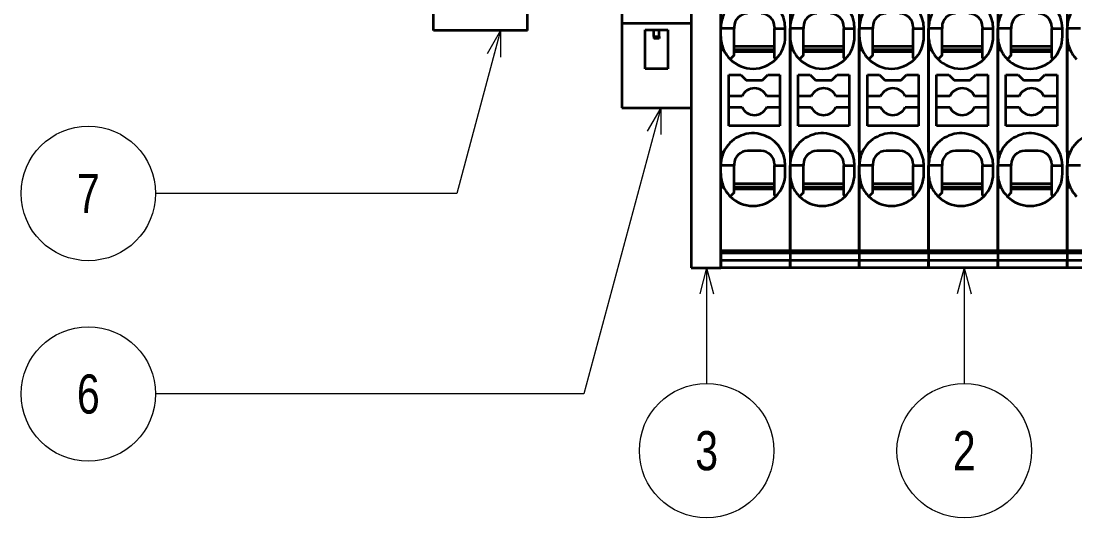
# Model space of a CAD drawing. Header units: millimetres. Extents: x 7 to 587, y 2 to 418.
# Drawn here: x 136.6 to 214.9, y 185 to 221.9 of the extents above; entities that cross this region are included whole.
import ezdxf
from ezdxf.enums import TextEntityAlignment as Align

# ---------------------------------------------------------------- set-up
doc = ezdxf.new("R2010")
doc.units = ezdxf.units.MM
doc.layers.add('GR1_01', color=7, linetype='Continuous')
doc.layers.add('GR1_15', color=7, linetype='Continuous')
doc.styles.add('HG丸ｺﾞｼｯｸM-PRO', font='')
doc.styles.get('HG丸ｺﾞｼｯｸM-PRO').set_extended_font_data('HG丸ｺﾞｼｯｸM-PRO')

# ---------------------------------------------------------------- blocks, each defined once
blk = doc.blocks.new('BLKF062')
at = {"layer": 'GR1_01', "color": 3, "linetype": 'Continuous', "lineweight": 35}
for p, q in [((193.747, 229.951), (193.747, 204.849)), ((188.597, 222.4), (188.597, 221.4)), ((189.597, 221.4), (188.597, 221.4)), ((188.597, 220.8), (188.597, 221.4)), ((189.597, 221.5), (189.597, 221.4)), ((189.597, 220.05), (189.597, 221.4)), ((192.597, 221.5), (192.597, 221.4)), ((192.597, 220.05), (192.597, 221.4)), ((192.597, 221.4), (193.397, 221.4)), ((193.397, 220.8), (193.397, 221.4)), ((188.597, 219.8), (188.597, 220.8)), ((188.597, 219.8), (188.816, 219.8)), ((188.597, 212.2), (188.597, 219.8)), ((189.597, 219.4), (189.3, 219.103)), ((189.597, 219.8), (189.597, 220.05)), ((192.597, 220.05), (189.597, 220.05)), ((189.597, 219.65), (189.597, 219.8)), ((192.597, 219.8), (189.597, 219.8)), ((189.597, 219.4), (189.597, 219.65)), ((192.597, 219.65), (189.597, 219.65)), ((192.597, 219.8), (192.597, 220.05)), ((192.597, 219.65), (192.597, 219.8)), ((192.597, 219.2), (192.597, 219.65)), ((192.694, 219.103), (192.597, 219.2)), ((189.197, 217.95), (190.097, 217.95)), ((189.197, 216.35), (189.197, 217.95)), ((190.097, 217.95), (190.497, 217.55)), ((191.697, 217.55), (192.097, 217.95)), ((192.097, 217.95), (192.997, 217.95)), ((192.997, 217.95), (192.997, 216.35)), ((190.497, 217.55), (191.697, 217.55)), ((189.197, 215.55), (189.197, 216.35)), ((190.181, 216.35), (189.197, 216.35)), ((192.997, 216.35), (192.014, 216.35)), ((192.997, 216.35), (192.997, 215.55)), ((189.197, 214.15), (189.197, 215.55)), ((189.197, 215.55), (190.181, 215.55)), ((192.014, 215.55), (192.997, 215.55)), ((192.997, 215.55), (192.997, 214.15)), ((192.997, 214.15), (189.197, 214.15)), ((188.816, 212.2), (188.597, 212.2)), ((188.597, 212.2), (188.597, 211.2)), ((189.597, 211.2), (188.597, 211.2)), ((188.597, 210.6), (188.597, 211.2)), ((189.597, 211.3), (189.597, 211.2)), ((189.597, 209.85), (189.597, 211.2)), ((192.597, 211.3), (192.597, 211.2)), ((192.597, 209.85), (192.597, 211.2)), ((192.597, 211.2), (193.397, 211.2)), ((193.397, 210.6), (193.397, 211.2)), ((188.597, 209.6), (188.597, 210.6)), ((188.597, 209.6), (188.816, 209.6)), ((188.597, 204.849), (188.597, 209.6)), ((189.597, 209.2), (189.3, 208.903)), ((189.597, 209.6), (189.597, 209.85)), ((192.597, 209.85), (189.597, 209.85)), ((192.597, 209.6), (189.597, 209.6)), ((189.597, 209.45), (189.597, 209.6)), ((192.597, 209.45), (189.597, 209.45)), ((189.597, 209.2), (189.597, 209.45)), ((192.597, 209.6), (192.597, 209.85)), ((192.597, 209.45), (192.597, 209.6)), ((192.597, 209), (192.597, 209.45)), ((192.694, 208.903), (192.597, 209)), ((193.747, 204.849), (188.597, 204.849)), ((188.597, 204.849), (188.597, 204.681)), ((193.747, 204.681), (188.597, 204.681)), ((188.597, 204.681), (188.597, 204.146)), ((193.747, 204.849), (193.747, 204.681)), ((193.747, 204.681), (193.747, 204.146)), ((193.747, 204.146), (188.597, 204.146)), ((188.597, 204.146), (188.597, 203.6)), ((193.747, 203.6), (193.747, 204.146)), ((193.747, 203.6), (188.597, 203.6))]:
    blk.add_line(p, q, dxfattribs=at)
for centre, radius, start, end in [((190.997, 221.4), 2.4, 0, 155.37568), ((190.597, 221.5), 1, 90, 180), ((191.597, 221.5), 1, 0, 90), ((190.997, 221.4), 2.4, 155.37568, 180), ((190.997, 220.8), 2.4, 180, 204.62432), ((190.997, 220.8), 2.4, 315, 0), ((190.997, 220.8), 2.4, 204.62432, 225), ((190.997, 220.8), 2.4, 225, 315), ((191.097, 215.95), 1, 23.57818, 156.42182), ((191.097, 215.95), 1, 203.57818, 336.42182), ((190.997, 211.2), 2.4, 0, 155.37568), ((190.597, 211.3), 1, 90, 180), ((191.597, 211.3), 1, 0, 90), ((190.997, 211.2), 2.4, 155.37568, 180), ((190.997, 210.6), 2.4, 180, 204.62432), ((190.997, 210.6), 2.4, 315, 0), ((190.997, 210.6), 2.4, 204.62432, 225), ((190.997, 210.6), 2.4, 225, 315)]:
    blk.add_arc(centre, radius, start, end, dxfattribs=at)
blk.add_open_spline([(191.597, 212.3), (191.565, 212.3), (191.491, 212.3), (191.375, 212.3), (191.248, 212.3), (191.118, 212.3), (190.984, 212.3), (190.851, 212.3), (190.722, 212.3), (190.638, 212.3), (190.597, 212.3)], degree=3, knots=[0, 0, 0, 0, 0.097145, 0.223255, 0.346586, 0.477449, 0.613456, 0.74891, 0.878338, 1, 1, 1, 1], dxfattribs=at)
blk = doc.blocks.new('BLKF063')
at = {"layer": 'GR1_01', "color": 3, "linetype": 'Continuous', "lineweight": 35}
for p, q in [((186.397, 275.8), (186.397, 203.6)), ((188.597, 203.6), (188.597, 275.8)), ((186.397, 203.6), (188.597, 203.6))]:
    blk.add_line(p, q, dxfattribs=at)
blk = doc.blocks.new('BLKF068')
at = {"layer": 'GR1_01', "color": 3, "linetype": 'Continuous', "lineweight": 35}
for p, q in [((198.897, 229.951), (198.897, 204.849)), ((193.747, 222.4), (193.747, 221.4)), ((194.747, 221.4), (193.747, 221.4)), ((193.747, 220.8), (193.747, 221.4)), ((194.747, 221.5), (194.747, 221.4)), ((194.747, 220.05), (194.747, 221.4)), ((197.747, 221.5), (197.747, 221.4)), ((197.747, 220.05), (197.747, 221.4)), ((197.747, 221.4), (198.547, 221.4)), ((198.547, 220.8), (198.547, 221.4)), ((193.747, 219.8), (193.747, 220.8)), ((193.747, 219.8), (193.966, 219.8)), ((193.747, 212.2), (193.747, 219.8)), ((194.747, 219.4), (194.45, 219.103)), ((194.747, 219.8), (194.747, 220.05)), ((197.747, 220.05), (194.747, 220.05)), ((194.747, 219.65), (194.747, 219.8)), ((197.747, 219.8), (194.747, 219.8)), ((194.747, 219.4), (194.747, 219.65)), ((197.747, 219.65), (194.747, 219.65)), ((197.747, 219.8), (197.747, 220.05)), ((197.747, 219.65), (197.747, 219.8)), ((197.747, 219.2), (197.747, 219.65)), ((197.844, 219.103), (197.747, 219.2)), ((194.347, 217.95), (195.247, 217.95)), ((194.347, 216.35), (194.347, 217.95)), ((195.247, 217.95), (195.647, 217.55)), ((196.847, 217.55), (197.247, 217.95)), ((197.247, 217.95), (198.147, 217.95)), ((198.147, 217.95), (198.147, 216.35)), ((195.647, 217.55), (196.847, 217.55)), ((194.347, 215.55), (194.347, 216.35)), ((195.331, 216.35), (194.347, 216.35)), ((198.147, 216.35), (197.164, 216.35)), ((198.147, 216.35), (198.147, 215.55)), ((194.347, 214.15), (194.347, 215.55)), ((194.347, 215.55), (195.331, 215.55)), ((197.164, 215.55), (198.147, 215.55)), ((198.147, 215.55), (198.147, 214.15)), ((198.147, 214.15), (194.347, 214.15)), ((193.966, 212.2), (193.747, 212.2)), ((193.747, 212.2), (193.747, 211.2)), ((194.747, 211.2), (193.747, 211.2)), ((193.747, 210.6), (193.747, 211.2)), ((194.747, 211.3), (194.747, 211.2)), ((194.747, 209.85), (194.747, 211.2)), ((197.747, 211.3), (197.747, 211.2)), ((197.747, 209.85), (197.747, 211.2)), ((197.747, 211.2), (198.547, 211.2)), ((198.547, 210.6), (198.547, 211.2)), ((193.747, 209.6), (193.747, 210.6)), ((193.747, 209.6), (193.966, 209.6)), ((193.747, 204.849), (193.747, 209.6)), ((194.747, 209.2), (194.45, 208.903)), ((194.747, 209.6), (194.747, 209.85)), ((197.747, 209.85), (194.747, 209.85)), ((197.747, 209.6), (194.747, 209.6)), ((194.747, 209.45), (194.747, 209.6)), ((197.747, 209.45), (194.747, 209.45)), ((194.747, 209.2), (194.747, 209.45)), ((197.747, 209.6), (197.747, 209.85)), ((197.747, 209.45), (197.747, 209.6)), ((197.747, 209), (197.747, 209.45)), ((197.844, 208.903), (197.747, 209)), ((198.897, 204.849), (193.747, 204.849)), ((193.747, 204.849), (193.747, 204.681)), ((198.897, 204.681), (193.747, 204.681)), ((193.747, 204.681), (193.747, 204.146)), ((198.897, 204.849), (198.897, 204.681)), ((198.897, 204.681), (198.897, 204.146)), ((198.897, 204.146), (193.747, 204.146)), ((193.747, 204.146), (193.747, 203.6)), ((198.897, 203.6), (198.897, 204.146)), ((198.897, 203.6), (193.747, 203.6))]:
    blk.add_line(p, q, dxfattribs=at)
for centre, radius, start, end in [((196.147, 221.4), 2.4, 0, 155.37568), ((195.747, 221.5), 1, 90, 180), ((196.747, 221.5), 1, 0, 90), ((196.147, 221.4), 2.4, 155.37568, 180), ((196.147, 220.8), 2.4, 180, 204.62432), ((196.147, 220.8), 2.4, 315, 0), ((196.147, 220.8), 2.4, 204.62432, 225), ((196.147, 220.8), 2.4, 225, 315), ((196.247, 215.95), 1, 23.57818, 156.42182), ((196.247, 215.95), 1, 203.57818, 336.42182), ((196.147, 211.2), 2.4, 0, 155.37568), ((195.747, 211.3), 1, 90, 180), ((196.747, 211.3), 1, 0, 90), ((196.147, 211.2), 2.4, 155.37568, 180), ((196.147, 210.6), 2.4, 180, 204.62432), ((196.147, 210.6), 2.4, 315, 0), ((196.147, 210.6), 2.4, 204.62432, 225), ((196.147, 210.6), 2.4, 225, 315)]:
    blk.add_arc(centre, radius, start, end, dxfattribs=at)
blk.add_open_spline([(196.747, 212.3), (196.715, 212.3), (196.641, 212.3), (196.525, 212.3), (196.398, 212.3), (196.268, 212.3), (196.134, 212.3), (196.001, 212.3), (195.872, 212.3), (195.788, 212.3), (195.747, 212.3)], degree=3, knots=[0, 0, 0, 0, 0.097145, 0.223255, 0.346586, 0.477449, 0.613456, 0.74891, 0.878338, 1, 1, 1, 1], dxfattribs=at)
blk = doc.blocks.new('BLKF069')
at = {"layer": 'GR1_01', "color": 3, "linetype": 'Continuous', "lineweight": 35}
for p, q in [((204.047, 229.951), (204.047, 204.849)), ((198.897, 222.4), (198.897, 221.4)), ((199.897, 221.4), (198.897, 221.4)), ((198.897, 220.8), (198.897, 221.4)), ((199.897, 221.5), (199.897, 221.4)), ((199.897, 220.05), (199.897, 221.4)), ((202.897, 221.5), (202.897, 221.4)), ((202.897, 220.05), (202.897, 221.4)), ((202.897, 221.4), (203.697, 221.4)), ((203.697, 220.8), (203.697, 221.4)), ((198.897, 219.8), (198.897, 220.8)), ((198.897, 219.8), (199.116, 219.8)), ((198.897, 212.2), (198.897, 219.8)), ((199.897, 219.4), (199.6, 219.103)), ((199.897, 219.8), (199.897, 220.05)), ((202.897, 220.05), (199.897, 220.05)), ((199.897, 219.65), (199.897, 219.8)), ((202.897, 219.8), (199.897, 219.8)), ((199.897, 219.4), (199.897, 219.65)), ((202.897, 219.65), (199.897, 219.65)), ((202.897, 219.8), (202.897, 220.05)), ((202.897, 219.65), (202.897, 219.8)), ((202.897, 219.2), (202.897, 219.65)), ((202.994, 219.103), (202.897, 219.2)), ((199.497, 217.95), (200.397, 217.95)), ((199.497, 216.35), (199.497, 217.95)), ((200.397, 217.95), (200.797, 217.55)), ((201.997, 217.55), (202.397, 217.95)), ((202.397, 217.95), (203.297, 217.95)), ((203.297, 217.95), (203.297, 216.35)), ((200.797, 217.55), (201.997, 217.55)), ((199.497, 215.55), (199.497, 216.35)), ((200.481, 216.35), (199.497, 216.35)), ((203.297, 216.35), (202.314, 216.35)), ((203.297, 216.35), (203.297, 215.55)), ((199.497, 214.15), (199.497, 215.55)), ((199.497, 215.55), (200.481, 215.55)), ((202.314, 215.55), (203.297, 215.55)), ((203.297, 215.55), (203.297, 214.15)), ((203.297, 214.15), (199.497, 214.15)), ((199.116, 212.2), (198.897, 212.2)), ((198.897, 212.2), (198.897, 211.2)), ((199.897, 211.2), (198.897, 211.2)), ((198.897, 210.6), (198.897, 211.2)), ((199.897, 211.3), (199.897, 211.2)), ((199.897, 209.85), (199.897, 211.2)), ((202.897, 211.3), (202.897, 211.2)), ((202.897, 209.85), (202.897, 211.2)), ((202.897, 211.2), (203.697, 211.2)), ((203.697, 210.6), (203.697, 211.2)), ((198.897, 209.6), (198.897, 210.6)), ((198.897, 209.6), (199.116, 209.6)), ((198.897, 204.849), (198.897, 209.6)), ((199.897, 209.2), (199.6, 208.903)), ((199.897, 209.6), (199.897, 209.85)), ((202.897, 209.85), (199.897, 209.85)), ((202.897, 209.6), (199.897, 209.6)), ((199.897, 209.45), (199.897, 209.6)), ((202.897, 209.45), (199.897, 209.45)), ((199.897, 209.2), (199.897, 209.45)), ((202.897, 209.6), (202.897, 209.85)), ((202.897, 209.45), (202.897, 209.6)), ((202.897, 209), (202.897, 209.45)), ((202.994, 208.903), (202.897, 209)), ((204.047, 204.849), (198.897, 204.849)), ((198.897, 204.849), (198.897, 204.681)), ((204.047, 204.681), (198.897, 204.681)), ((198.897, 204.681), (198.897, 204.146)), ((204.047, 204.849), (204.047, 204.681)), ((204.047, 204.681), (204.047, 204.146)), ((204.047, 204.146), (198.897, 204.146)), ((198.897, 204.146), (198.897, 203.6)), ((204.047, 203.6), (204.047, 204.146)), ((204.047, 203.6), (198.897, 203.6))]:
    blk.add_line(p, q, dxfattribs=at)
for centre, radius, start, end in [((201.297, 221.4), 2.4, 0, 155.37568), ((200.897, 221.5), 1, 90, 180), ((201.897, 221.5), 1, 0, 90), ((201.297, 221.4), 2.4, 155.37568, 180), ((201.297, 220.8), 2.4, 180, 204.62432), ((201.297, 220.8), 2.4, 315, 0), ((201.297, 220.8), 2.4, 204.62432, 225), ((201.297, 220.8), 2.4, 225, 315), ((201.397, 215.95), 1, 23.57818, 156.42182), ((201.397, 215.95), 1, 203.57818, 336.42182), ((201.297, 211.2), 2.4, 0, 155.37568), ((200.897, 211.3), 1, 90, 180), ((201.897, 211.3), 1, 0, 90), ((201.297, 211.2), 2.4, 155.37568, 180), ((201.297, 210.6), 2.4, 180, 204.62432), ((201.297, 210.6), 2.4, 315, 0), ((201.297, 210.6), 2.4, 204.62432, 225), ((201.297, 210.6), 2.4, 225, 315)]:
    blk.add_arc(centre, radius, start, end, dxfattribs=at)
blk.add_open_spline([(201.897, 212.3), (201.865, 212.3), (201.791, 212.3), (201.675, 212.3), (201.548, 212.3), (201.418, 212.3), (201.284, 212.3), (201.151, 212.3), (201.022, 212.3), (200.938, 212.3), (200.897, 212.3)], degree=3, knots=[0, 0, 0, 0, 0.097145, 0.223255, 0.346586, 0.477449, 0.613456, 0.74891, 0.878338, 1, 1, 1, 1], dxfattribs=at)
blk = doc.blocks.new('BLKF070')
at = {"layer": 'GR1_01', "color": 3, "linetype": 'Continuous', "lineweight": 35}
for p, q in [((209.197, 229.951), (209.197, 204.849)), ((204.047, 222.4), (204.047, 221.4)), ((205.047, 221.4), (204.047, 221.4)), ((204.047, 220.8), (204.047, 221.4)), ((205.047, 221.5), (205.047, 221.4)), ((205.047, 220.05), (205.047, 221.4)), ((208.047, 221.5), (208.047, 221.4)), ((208.047, 220.05), (208.047, 221.4)), ((208.047, 221.4), (208.847, 221.4)), ((208.847, 220.8), (208.847, 221.4)), ((204.047, 219.8), (204.047, 220.8)), ((204.047, 219.8), (204.266, 219.8)), ((204.047, 212.2), (204.047, 219.8)), ((205.047, 219.4), (204.75, 219.103)), ((205.047, 219.8), (205.047, 220.05)), ((208.047, 220.05), (205.047, 220.05)), ((205.047, 219.65), (205.047, 219.8)), ((208.047, 219.8), (205.047, 219.8)), ((205.047, 219.4), (205.047, 219.65)), ((208.047, 219.65), (205.047, 219.65)), ((208.047, 219.8), (208.047, 220.05)), ((208.047, 219.65), (208.047, 219.8)), ((208.047, 219.2), (208.047, 219.65)), ((208.144, 219.103), (208.047, 219.2)), ((204.647, 217.95), (205.547, 217.95)), ((204.647, 216.35), (204.647, 217.95)), ((205.547, 217.95), (205.947, 217.55)), ((207.147, 217.55), (207.547, 217.95)), ((207.547, 217.95), (208.447, 217.95)), ((208.447, 217.95), (208.447, 216.35)), ((205.947, 217.55), (207.147, 217.55)), ((204.647, 215.55), (204.647, 216.35)), ((205.631, 216.35), (204.647, 216.35)), ((208.447, 216.35), (207.464, 216.35)), ((208.447, 216.35), (208.447, 215.55)), ((204.647, 214.15), (204.647, 215.55)), ((204.647, 215.55), (205.631, 215.55)), ((207.464, 215.55), (208.447, 215.55)), ((208.447, 215.55), (208.447, 214.15)), ((208.447, 214.15), (204.647, 214.15)), ((204.266, 212.2), (204.047, 212.2)), ((204.047, 212.2), (204.047, 211.2)), ((205.047, 211.2), (204.047, 211.2)), ((204.047, 210.6), (204.047, 211.2)), ((205.047, 211.3), (205.047, 211.2)), ((205.047, 209.85), (205.047, 211.2)), ((208.047, 211.3), (208.047, 211.2)), ((208.047, 209.85), (208.047, 211.2)), ((208.047, 211.2), (208.847, 211.2)), ((208.847, 210.6), (208.847, 211.2)), ((204.047, 209.6), (204.047, 210.6)), ((204.047, 209.6), (204.266, 209.6)), ((204.047, 204.849), (204.047, 209.6)), ((205.047, 209.2), (204.75, 208.903)), ((205.047, 209.6), (205.047, 209.85)), ((208.047, 209.85), (205.047, 209.85)), ((208.047, 209.6), (205.047, 209.6)), ((205.047, 209.45), (205.047, 209.6)), ((208.047, 209.45), (205.047, 209.45)), ((205.047, 209.2), (205.047, 209.45)), ((208.047, 209.6), (208.047, 209.85)), ((208.047, 209.45), (208.047, 209.6)), ((208.047, 209), (208.047, 209.45)), ((208.144, 208.903), (208.047, 209)), ((209.197, 204.849), (204.047, 204.849)), ((204.047, 204.849), (204.047, 204.681)), ((209.197, 204.681), (204.047, 204.681)), ((204.047, 204.681), (204.047, 204.146)), ((209.197, 204.849), (209.197, 204.681)), ((209.197, 204.681), (209.197, 204.146)), ((209.197, 204.146), (204.047, 204.146)), ((204.047, 204.146), (204.047, 203.6)), ((209.197, 203.6), (209.197, 204.146)), ((209.197, 203.6), (204.047, 203.6))]:
    blk.add_line(p, q, dxfattribs=at)
for centre, radius, start, end in [((206.447, 221.4), 2.4, 0, 155.37568), ((206.047, 221.5), 1, 90, 180), ((207.047, 221.5), 1, 0, 90), ((206.447, 221.4), 2.4, 155.37568, 180), ((206.447, 220.8), 2.4, 180, 204.62432), ((206.447, 220.8), 2.4, 315, 0), ((206.447, 220.8), 2.4, 204.62432, 225), ((206.447, 220.8), 2.4, 225, 315), ((206.547, 215.95), 1, 23.57818, 156.42182), ((206.547, 215.95), 1, 203.57818, 336.42182), ((206.447, 211.2), 2.4, 0, 155.37568), ((206.047, 211.3), 1, 90, 180), ((207.047, 211.3), 1, 0, 90), ((206.447, 211.2), 2.4, 155.37568, 180), ((206.447, 210.6), 2.4, 180, 204.62432), ((206.447, 210.6), 2.4, 315, 0), ((206.447, 210.6), 2.4, 204.62432, 225), ((206.447, 210.6), 2.4, 225, 315)]:
    blk.add_arc(centre, radius, start, end, dxfattribs=at)
blk.add_open_spline([(207.047, 212.3), (207.015, 212.3), (206.941, 212.3), (206.825, 212.3), (206.698, 212.3), (206.568, 212.3), (206.434, 212.3), (206.301, 212.3), (206.172, 212.3), (206.088, 212.3), (206.047, 212.3)], degree=3, knots=[0, 0, 0, 0, 0.097145, 0.223255, 0.346586, 0.477449, 0.613456, 0.74891, 0.878338, 1, 1, 1, 1], dxfattribs=at)
blk = doc.blocks.new('BLKF071')
at = {"layer": 'GR1_01', "color": 3, "linetype": 'Continuous', "lineweight": 35}
for p, q in [((214.347, 229.951), (214.347, 204.849)), ((209.197, 222.4), (209.197, 221.4)), ((210.197, 221.4), (209.197, 221.4)), ((209.197, 220.8), (209.197, 221.4)), ((210.197, 221.5), (210.197, 221.4)), ((210.197, 220.05), (210.197, 221.4)), ((213.197, 221.5), (213.197, 221.4)), ((213.197, 220.05), (213.197, 221.4)), ((213.197, 221.4), (213.997, 221.4)), ((213.997, 220.8), (213.997, 221.4)), ((209.197, 219.8), (209.197, 220.8)), ((209.197, 219.8), (209.416, 219.8)), ((209.197, 212.2), (209.197, 219.8)), ((210.197, 219.4), (209.9, 219.103)), ((210.197, 219.8), (210.197, 220.05)), ((213.197, 220.05), (210.197, 220.05)), ((210.197, 219.65), (210.197, 219.8)), ((213.197, 219.8), (210.197, 219.8)), ((210.197, 219.4), (210.197, 219.65)), ((213.197, 219.65), (210.197, 219.65)), ((213.197, 219.8), (213.197, 220.05)), ((213.197, 219.65), (213.197, 219.8)), ((213.197, 219.2), (213.197, 219.65)), ((213.294, 219.103), (213.197, 219.2)), ((209.797, 217.95), (210.697, 217.95)), ((209.797, 216.35), (209.797, 217.95)), ((210.697, 217.95), (211.097, 217.55)), ((212.297, 217.55), (212.697, 217.95)), ((212.697, 217.95), (213.597, 217.95)), ((213.597, 217.95), (213.597, 216.35)), ((211.097, 217.55), (212.297, 217.55)), ((209.797, 215.55), (209.797, 216.35)), ((210.781, 216.35), (209.797, 216.35)), ((213.597, 216.35), (212.614, 216.35)), ((213.597, 216.35), (213.597, 215.55)), ((209.797, 214.15), (209.797, 215.55)), ((209.797, 215.55), (210.781, 215.55)), ((212.614, 215.55), (213.597, 215.55)), ((213.597, 215.55), (213.597, 214.15)), ((213.597, 214.15), (209.797, 214.15)), ((209.416, 212.2), (209.197, 212.2)), ((209.197, 212.2), (209.197, 211.2)), ((210.197, 211.2), (209.197, 211.2)), ((209.197, 210.6), (209.197, 211.2)), ((210.197, 211.3), (210.197, 211.2)), ((210.197, 209.85), (210.197, 211.2)), ((213.197, 211.3), (213.197, 211.2)), ((213.197, 209.85), (213.197, 211.2)), ((213.197, 211.2), (213.997, 211.2)), ((213.997, 210.6), (213.997, 211.2)), ((209.197, 209.6), (209.197, 210.6)), ((209.197, 209.6), (209.416, 209.6)), ((209.197, 204.849), (209.197, 209.6)), ((210.197, 209.2), (209.9, 208.903)), ((210.197, 209.6), (210.197, 209.85)), ((213.197, 209.85), (210.197, 209.85)), ((213.197, 209.6), (210.197, 209.6)), ((210.197, 209.45), (210.197, 209.6)), ((213.197, 209.45), (210.197, 209.45)), ((210.197, 209.2), (210.197, 209.45)), ((213.197, 209.6), (213.197, 209.85)), ((213.197, 209.45), (213.197, 209.6)), ((213.197, 209), (213.197, 209.45)), ((213.294, 208.903), (213.197, 209)), ((214.347, 204.849), (209.197, 204.849)), ((209.197, 204.849), (209.197, 204.681)), ((214.347, 204.681), (209.197, 204.681)), ((209.197, 204.681), (209.197, 204.146)), ((214.347, 204.849), (214.347, 204.681)), ((214.347, 204.681), (214.347, 204.146)), ((214.347, 204.146), (209.197, 204.146)), ((209.197, 204.146), (209.197, 203.6)), ((214.347, 203.6), (214.347, 204.146)), ((214.347, 203.6), (209.197, 203.6))]:
    blk.add_line(p, q, dxfattribs=at)
for centre, radius, start, end in [((211.597, 221.4), 2.4, 0, 155.37568), ((211.197, 221.5), 1, 90, 180), ((212.197, 221.5), 1, 0, 90), ((211.597, 221.4), 2.4, 155.37568, 180), ((211.597, 220.8), 2.4, 180, 204.62432), ((211.597, 220.8), 2.4, 315, 0), ((211.597, 220.8), 2.4, 204.62432, 225), ((211.597, 220.8), 2.4, 225, 315), ((211.697, 215.95), 1, 23.57818, 156.42182), ((211.697, 215.95), 1, 203.57818, 336.42182), ((211.597, 211.2), 2.4, 0, 155.37568), ((211.197, 211.3), 1, 90, 180), ((212.197, 211.3), 1, 0, 90), ((211.597, 211.2), 2.4, 155.37568, 180), ((211.597, 210.6), 2.4, 180, 204.62432), ((211.597, 210.6), 2.4, 315, 0), ((211.597, 210.6), 2.4, 204.62432, 225), ((211.597, 210.6), 2.4, 225, 315)]:
    blk.add_arc(centre, radius, start, end, dxfattribs=at)
blk.add_open_spline([(212.197, 212.3), (212.165, 212.3), (212.091, 212.3), (211.975, 212.3), (211.848, 212.3), (211.718, 212.3), (211.584, 212.3), (211.451, 212.3), (211.322, 212.3), (211.238, 212.3), (211.197, 212.3)], degree=3, knots=[0, 0, 0, 0, 0.097145, 0.223255, 0.346586, 0.477449, 0.613456, 0.74891, 0.878338, 1, 1, 1, 1], dxfattribs=at)
blk = doc.blocks.new('BLKF072')
at = {"layer": 'GR1_01', "color": 3, "linetype": 'Continuous', "lineweight": 35}
for p, q in [((214.347, 222.4), (214.347, 221.4)), ((215.347, 221.4), (214.347, 221.4)), ((214.347, 220.8), (214.347, 221.4)), ((214.347, 219.8), (214.347, 220.8)), ((214.347, 219.8), (214.566, 219.8)), ((214.347, 212.2), (214.347, 219.8)), ((214.566, 212.2), (214.347, 212.2)), ((214.347, 212.2), (214.347, 211.2)), ((215.347, 211.2), (214.347, 211.2)), ((214.347, 210.6), (214.347, 211.2)), ((214.347, 209.6), (214.347, 210.6)), ((214.347, 209.6), (214.566, 209.6)), ((214.347, 204.849), (214.347, 209.6)), ((219.497, 204.849), (214.347, 204.849)), ((214.347, 204.849), (214.347, 204.681)), ((219.497, 204.681), (214.347, 204.681)), ((214.347, 204.681), (214.347, 204.146)), ((219.497, 204.146), (214.347, 204.146)), ((214.347, 204.146), (214.347, 203.6)), ((219.497, 203.6), (214.347, 203.6))]:
    blk.add_line(p, q, dxfattribs=at)
for centre, start, end in [((216.747, 221.4), 0, 155.37568), ((216.747, 221.4), 155.37568, 180), ((216.747, 220.8), 180, 204.62432), ((216.747, 220.8), 204.62432, 225), ((216.747, 211.2), 0, 155.37568), ((216.747, 211.2), 155.37568, 180), ((216.747, 210.6), 180, 204.62432), ((216.747, 210.6), 204.62432, 225)]:
    blk.add_arc(centre, 2.4, start, end, dxfattribs=at)
blk = doc.blocks.new('BLKF106')
at = {"layer": 'GR1_01', "color": 3, "linetype": 'Continuous', "lineweight": 35}
for p, q in [((181.247, 222.702), (181.247, 221.765)), ((186.397, 222.702), (186.397, 221.765)), ((186.397, 221.765), (181.247, 221.765)), ((181.247, 221.765), (181.247, 215.5)), ((186.397, 221.765), (186.397, 215.5)), ((182.972, 221.3), (183.622, 221.3)), ((182.972, 218.4), (182.972, 221.3)), ((183.622, 221.3), (184.022, 221.3)), ((183.622, 220.785), (183.622, 221.3)), ((184.022, 221.3), (184.672, 221.3)), ((184.022, 220.785), (184.022, 221.3)), ((184.672, 221.3), (184.672, 218.4)), ((183.622, 220.785), (183.622, 220.655)), ((183.622, 220.785), (184.022, 220.785)), ((184.022, 220.655), (183.622, 220.655)), ((184.022, 220.785), (184.022, 220.655)), ((184.672, 218.4), (182.972, 218.4)), ((181.247, 215.5), (186.397, 215.5))]:
    blk.add_line(p, q, dxfattribs=at)
blk = doc.blocks.new('BLKF110')
at = {"layer": 'GR1_01', "color": 3, "linetype": 'Continuous', "lineweight": 35}
for p, q in [((167.247, 221.25), (167.247, 226.15)), ((174.247, 221.25), (174.247, 226.15)), ((174.247, 221.25), (167.247, 221.25))]:
    blk.add_line(p, q, dxfattribs=at)
blk = doc.blocks.new('BLKF061')
at = {"layer": 'GR1_01', "color": 3, "linetype": 'Continuous', "lineweight": 35}
for name in ['BLKF063', 'BLKF062', 'BLKF068', 'BLKF069', 'BLKF070', 'BLKF071', 'BLKF072', 'BLKF106', 'BLKF110']:
    blk.add_blockref(name, (0, 0), dxfattribs=at)
blk = doc.blocks.new('FXTIP_ARROW_S')
at = {"color": 0, "linetype": 'Continuous', "lineweight": -2}
for q in [(-1, 0), (-0.966, 0.259), (-0.966, -0.259)]:
    blk.add_line((0, 0), q, dxfattribs=at)

msp = doc.modelspace()

# ---------------------------------------------------------------- linework, layer by layer
at = {"layer": 'GR1_15', "color": 4, "linetype": 'Continuous', "lineweight": 13}
for p, q in [((172.236, 221.25), (168.987, 209.126)), ((184.134, 215.5), (178.431, 194.215)), ((168.987, 209.126), (146.594, 209.126)), ((187.551, 203.6), (187.551, 195)), ((206.698, 203.6), (206.698, 195)), ((178.431, 194.215), (146.594, 194.215))]:
    msp.add_line(p, q, dxfattribs=at)
for centre in [(141.594, 209.126), (141.594, 194.215), (187.551, 190), (206.698, 190)]:
    msp.add_circle(centre, 5, dxfattribs=at)

# ---------------------------------------------------------------- block references
at = {"layer": 'GR1_01', "color": 3, "linetype": 'Continuous', "lineweight": 35}
msp.add_blockref('BLKF061', (0, 0), dxfattribs=at)
at = {"layer": 'GR1_15', "color": 4, "linetype": 'Continuous', "lineweight": 13, "xscale": 2, "yscale": 2}
for p, rotation in [((172.236, 221.25), 75.00000000000027), ((184.134, 215.5), 75.00000000000033), ((187.551, 203.6), 90), ((206.698, 203.6), 90)]:
    msp.add_blockref('FXTIP_ARROW_S', p, dxfattribs=dict(at, rotation=rotation))

# ---------------------------------------------------------------- texts
at = {"layer": 'GR1_15', "color": 3, "linetype": 'Continuous', "lineweight": 35, "style": 'HG丸ｺﾞｼｯｸM-PRO', "width": 0.784542}
for s, p in [('7', (141.594, 209.126)), ('6', (141.594, 194.215)), ('3', (187.551, 190)), ('2', (206.698, 190))]:
    msp.add_text(s, height=2.909, rotation=0, dxfattribs=at).set_placement(p, align=Align.MIDDLE_CENTER)

doc.saveas('drawing.dxf')
